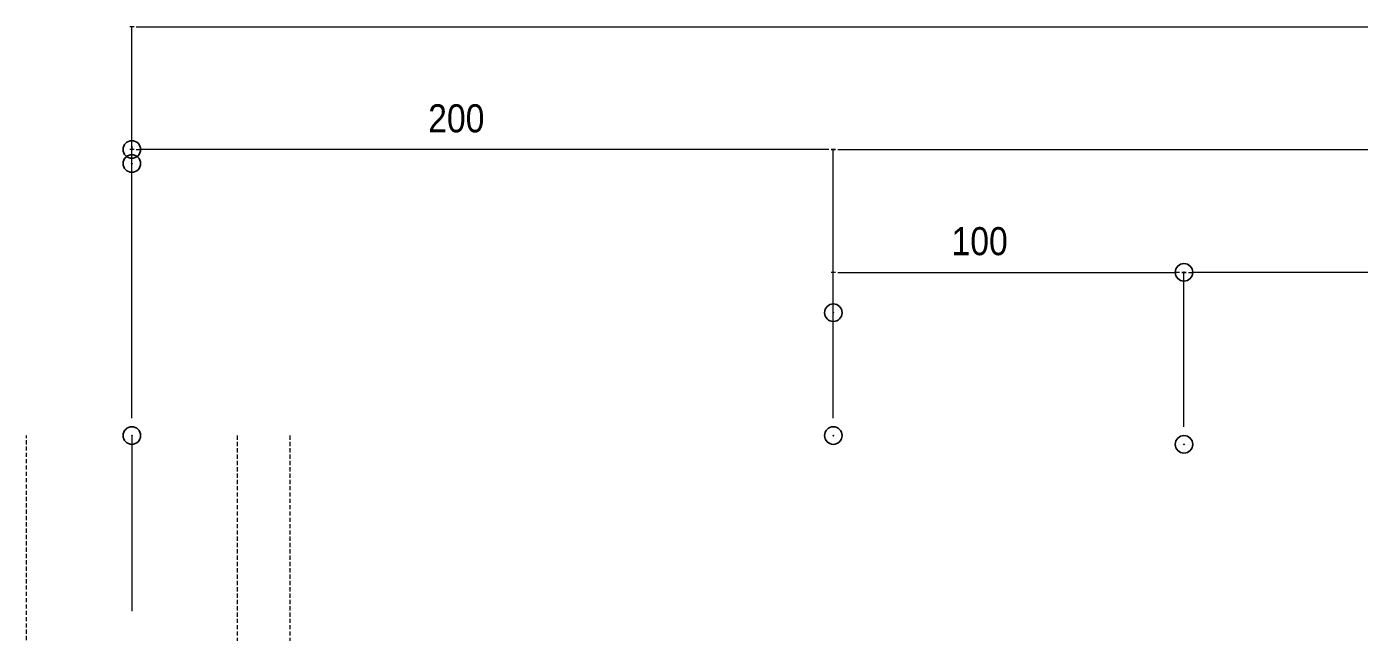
# Model space of a CAD drawing. Units: millimetres, scale not verified. Extents: x -829 to 829, y -160 to 161.
# Drawn here: x -788 to -712, y 71.5 to 106.1 of the extents above; entities that cross this region are included whole.
import ezdxf
from ezdxf.enums import TextEntityAlignment as Align

# ---------------------------------------------------------------- set-up
doc = ezdxf.new("R2010")
doc.units = ezdxf.units.MM
doc.header["$LTSCALE"] = 2
doc.header["$PDMODE"] = 32
doc.header["$PDSIZE"] = 1
doc.linetypes.add('CHAIN1', pattern=[8, 5, -1, 1, -1])
doc.linetypes.add('DASHED1', pattern=[1.8, 1.2, -0.6])
for name, color, linetype, lineweight in [('0-0_一般', 4, 'Continuous', 9), ('0-1_根太', 4, 'Continuous', 9), ('0-4_寸法', 7, 'Continuous', 9), ('0-5_0', 7, 'Continuous', 9)]:
    doc.layers.add(name, color=color, linetype=linetype, lineweight=lineweight)
doc.layers.add('0-6_Defpoints', color=7, linetype='Continuous')
doc.styles.add('Osaka', font='')
doc.styles.get('Osaka').set_extended_font_data('Osaka')

# ---------------------------------------------------------------- blocks, each defined once
blk = doc.blocks.new('グループ-157-1')
at = {"layer": '0-1_根太', "linetype": 'DASHED1'}
for p, q in [((-6592.98, -622.49), (-6592.98, 1002.51)), ((-6472.98, 1002.51), (-6472.98, -622.49)), ((-6442.98, 1002.51), (-6442.98, -622.49))]:
    blk.add_line(p, q, dxfattribs=at)
blk = doc.blocks.new('_DOT')
at = {"layer": '0-5_0'}
for p, q in [((-1, 0), (-2, 0)), ((-0.5, 0), (0.5, 0))]:
    blk.add_line(p, q, dxfattribs=at)

msp = doc.modelspace()

# ---------------------------------------------------------------- linework, layer by layer
at = {"layer": '0-0_一般', "color": 7, "linetype": 'CHAIN1'}
msp.add_line((-782.026, 82.751), (-782.026, -79.749), dxfattribs=at)
at = {"layer": '0-4_寸法'}
for p, q in [((-782.026, 83.751), (-782.026, 106.051)), ((-781.525, 106.051), (-702.526, 106.051)), ((-782.026, 99.251), (-782.026, 99.051)), ((-742.526, 99.051), (-781.525, 99.051)), ((-742.026, 90.751), (-742.026, 99.051)), ((-742.026, 90.751), (-742.026, 99.051)), ((-741.525, 99.051), (-622.526, 99.051)), ((-742.026, 83.751), (-742.026, 92.051)), ((-741.525, 92.051), (-722.526, 92.051)), ((-722.026, 83.251), (-722.026, 92.051)), ((-722.026, 83.251), (-722.026, 92.051)), ((-642.526, 92.051), (-721.525, 92.051))]:
    msp.add_line(p, q, dxfattribs=at)
at = {"layer": '0-6_Defpoints'}
for p in [(-782.026, 99.051), (-782.026, 98.251), (-722.026, 92.051), (-742.026, 89.751), (-782.026, 82.751), (-742.026, 82.751), (-722.026, 82.251)]:
    msp.add_point(p, dxfattribs=at)

# ---------------------------------------------------------------- block references
at = {"layer": '0-1_根太', "xscale": 0.1, "yscale": 0.1}
msp.add_blockref('グループ-157-1', (-128.728, -17.5), dxfattribs=at)
at = {"layer": '0-4_寸法', "xscale": 0.2503723, "yscale": 0.2503723, "rotation": 180}
for p in [(-782.026, 106.051), (-782.026, 99.051), (-742.026, 99.051), (-742.026, 92.051), (-722.026, 92.051)]:
    msp.add_blockref('_DOT', p, dxfattribs=at)
at = {"layer": '0-4_寸法', "xscale": 0.2503723, "yscale": 0.2503723}
for p in [(-742.026, 99.051), (-722.026, 92.051)]:
    msp.add_blockref('_DOT', p, dxfattribs=at)

# ---------------------------------------------------------------- texts
at = {"layer": '0-4_寸法', "style": 'Osaka', "width": 0.9}
for s, p in [('200', (-765.128, 99.551)), ('100', (-735.283, 92.551))]:
    msp.add_text(s, height=1.598, dxfattribs=at).set_placement(p, align=Align.BOTTOM_LEFT)

doc.saveas('drawing.dxf')
